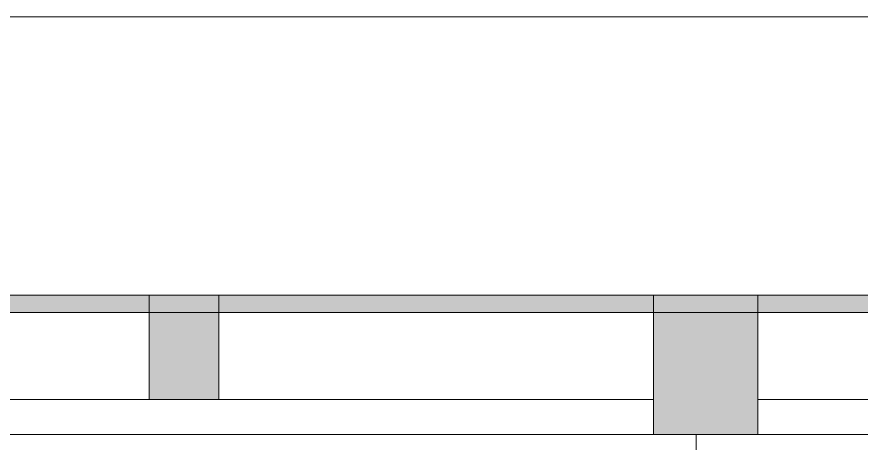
# Model space of a CAD drawing. Header units: millimetres. Extents: x -213 to 151, y -74 to 135.
# Drawn here: x 90.606 to 95.46, y -27.197 to -24.747 of the extents above; entities that cross this region are included whole.
import ezdxf

# ---------------------------------------------------------------- set-up
doc = ezdxf.new("R2010")
doc.units = ezdxf.units.MM
doc.header["$LTSCALE"] = 15

msp = doc.modelspace()

# ---------------------------------------------------------------- hatches: boundary and pattern name
at = {"linetype": 'Continuous', "lineweight": 13}
h = msp.add_hatch(color=256, dxfattribs=at)
h.dxf.hatch_style = 1
h.paths.add_polyline_path([(69.2663, -26.3473), (69.2663, -26.4473), (100.8663, -26.4473), (100.8663, -26.5473), (100.8663, -26.3473)])
h = msp.add_hatch(color=256, dxfattribs=at)
h.dxf.hatch_style = 1
h.paths.add_polyline_path([(91.3663, -26.9473), (91.7663, -26.9473), (91.7663, -26.3473), (91.3663, -26.3473)])
h = msp.add_hatch(color=256, dxfattribs=at)
h.dxf.hatch_style = 1
h.paths.add_polyline_path([(94.2663, -27.1473), (94.8663, -27.1473), (94.8663, -26.3473), (94.2663, -26.3473)])

# ---------------------------------------------------------------- linework, layer by layer
msp.add_line((69.2663, -24.7473), (100.8663, -24.7473), dxfattribs=at)
for points in [[(69.2663, -26.3473), (100.8663, -26.3473)], [(100.8663, -26.4473), (69.2663, -26.4473)], [(88.8663, -26.9473), (94.2663, -26.9473)], [(94.8663, -26.9473), (100.2663, -26.9473)], [(88.8663, -27.1473), (94.2663, -27.1473)], [(94.5113, -27.1473), (94.5113, -29.8473)], [(94.8663, -27.1473), (100.2663, -27.1473)]]:
    msp.add_lwpolyline(points, dxfattribs=at)
for points in [[(91.3663, -26.9473), (91.7663, -26.9473), (91.7663, -26.3473), (91.3663, -26.3473)], [(94.2663, -27.1473), (94.8663, -27.1473), (94.8663, -26.3473), (94.2663, -26.3473)]]:
    msp.add_lwpolyline(points, close=True, dxfattribs=at)

doc.saveas('drawing.dxf')
